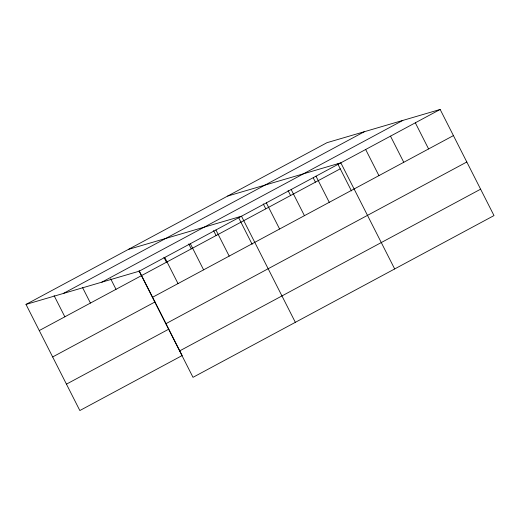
<?xml version="1.0" encoding="UTF-8"?>
<svg xmlns="http://www.w3.org/2000/svg" width="520" height="520" viewBox="0 0 520 520"><rect width="100%" height="100%" fill="white"/><g stroke="black" fill="none" stroke-linecap="round" stroke-linejoin="round"><path stroke-width="0.78" d="M26 304.414L326.995 142.675L440.161 109.46L494 215.579L193.005 377.325L139.172 271.206L26 304.414L79.84 410.54L182.175 355.543L139.087 270.621M63.343 293.456L364.338 131.716M101.823 282.165L402.818 120.419M139.172 271.206L440.161 109.46M39.26 330.558L340.256 168.818M152.431 297.343L453.421 135.603M52.65 356.954L154.993 301.958M165.822 323.739L466.81 161.993M66.45 384.144L168.786 329.154M179.614 350.928L480.61 189.189M227.662 196.053L340.834 162.838L394.674 268.957M128.336 249.425L241.508 216.209L295.347 322.335M415.331 122.805L428.591 148.941M390.5 136.149L403.76 162.285M365.664 149.494L378.924 175.63M337.747 163.872L351.475 190.931M316.004 176.183L329.264 202.319M313.274 177.918L315.425 182.156M291.168 189.52L304.434 215.664M288.08 190.554L290.589 195.5M266.338 202.865L279.597 229.008M263.25 203.899L265.759 208.845M238.42 217.243L252.148 244.303M215.924 229.957L229.183 256.1M213.583 230.588L216.093 235.534M190.339 243.705L203.6 269.847M188.754 243.932L191.263 248.879M164.756 257.452L178.016 283.595M163.923 257.276L166.433 262.223M110.637 278.714L116.012 289.315M82.543 287.521L90.428 303.062M54.093 295.614L64.844 316.81"/></g></svg>
